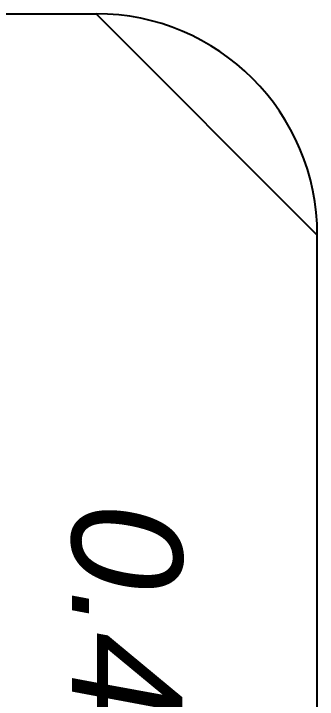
# Model space of a CAD drawing. Header units: millimetres. Extents: x 0 to 125073, y 0 to 71249.
# Drawn here: x 69937 to 70349, y 34115 to 35044 of the extents above; entities that cross this region are included whole.
import ezdxf

# ---------------------------------------------------------------- set-up
doc = ezdxf.new("R2010")
doc.units = ezdxf.units.MM
doc.layers.add('DA_CHAJJA', color=44, linetype='Continuous')
doc.layers.add('PROP-SHELL', color=7, linetype='CONTINUOUS')
doc.layers.add('DA_TEXT IN SQ.FT', color=193, linetype='Continuous', lineweight=9)
doc.layers.add('DA_WALL', color=7, linetype='Continuous', lineweight=35)
doc.styles.get("Standard").update_dxf_attribs({"font": 'arial.ttf'})

# ---------------------------------------------------------------- blocks, each defined once
blk = doc.blocks.new('14TH 2')
at = {"layer": 'DA_CHAJJA'}
for p, q in [((6323.31769, 1261.32206), (6323.46769, 1261.32206)), ((6323.76769, 1257.99706), (6323.76769, 1261.02206))]:
    blk.add_line(p, q, dxfattribs=at)
blk.add_arc((6323.46769, 1261.02206), 0.3, 0, 90, dxfattribs=at)
blk = doc.blocks.new('A$Cfed68cb1')
at = {"layer": 'DA_TEXT IN SQ.FT', "insert": (-37.91009, -23.71965), "char_height": 0.15, "attachment_point": 7, "rotation": 270}
blk.add_mtext_dynamic_manual_height_columns('\\pxqc;{\\fArial|b0|i1|c0|p34;0.45M WIDE CHAJJA}', width=2.8655389, gutter_width=12.5, heights=[-0.15512], dxfattribs=at)

msp = doc.modelspace()

# ---------------------------------------------------------------- linework, layer by layer
at = {"layer": 'PROP-SHELL'}
for p, q in [((69899.22813, 35043.9767), (70049.22813, 35043.9767)), ((70349.22813, 34743.9767), (70049.22813, 35043.9767)), ((70349.22813, 31718.9767), (70349.22813, 34743.9767))]:
    msp.add_line(p, q, dxfattribs=at)

# ---------------------------------------------------------------- block references
at = {"color": 1, "xscale": 1000, "yscale": 1000, "zscale": 1000}
msp.add_blockref('A$Cfed68cb1', (107924.22813, 58513.9767), dxfattribs=at)
at = {"layer": 'DA_WALL', "xscale": 1000, "yscale": 1000, "zscale": 1000}
msp.add_blockref('14TH 2', (-6253418.45791, -1226278.08535), dxfattribs=at)

doc.saveas('drawing.dxf')
